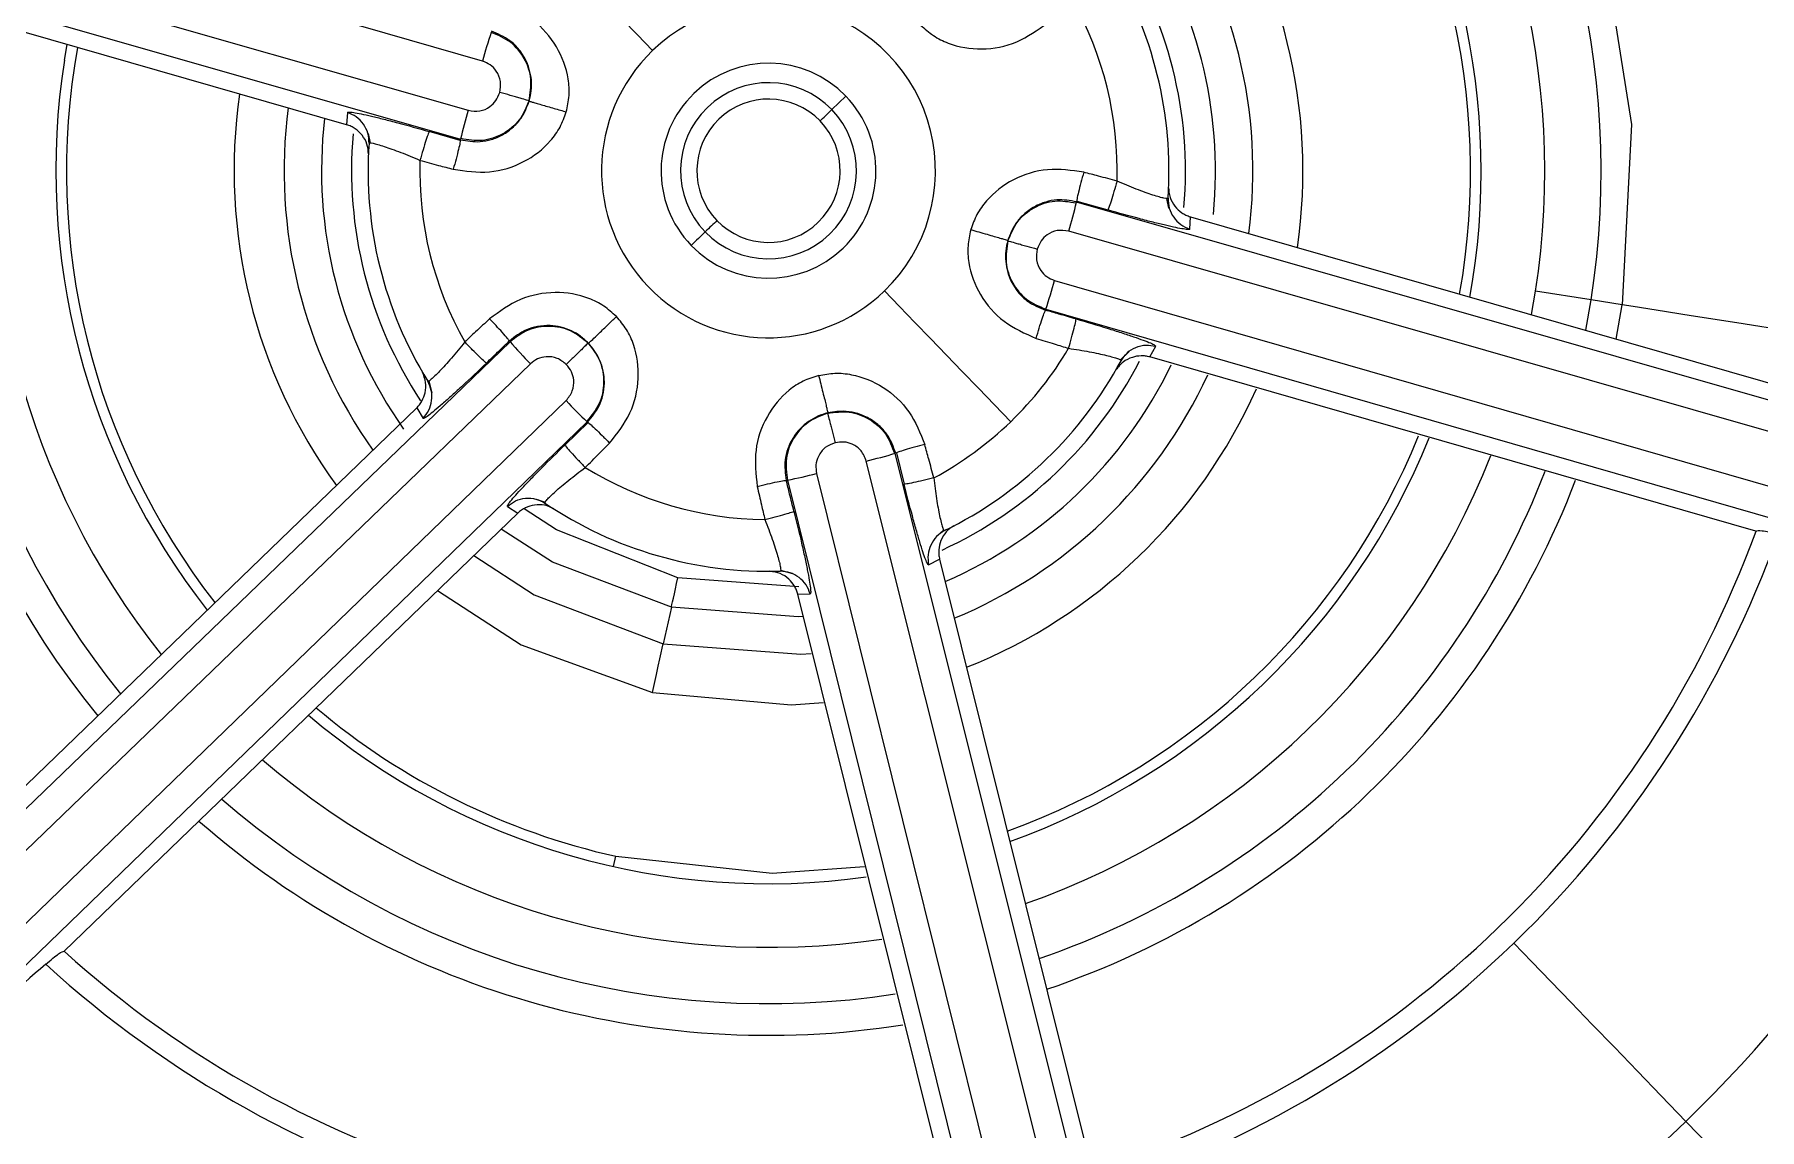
# Model space of a CAD drawing. Extents: x 832 to 912, y 781 to 934.
# Drawn here: x 863.292 to 863.971, y 855.747 to 856.178 of the extents above; entities that cross this region are included whole.
import ezdxf

# ---------------------------------------------------------------- set-up
doc = ezdxf.new("R2010")
doc.units = 0
doc.header["$MEASUREMENT"] = 0
doc.layers.add('1', color=4, linetype='Continuous')

# ---------------------------------------------------------------- blocks, each defined once
blk = doc.blocks.new('2026 SOVEREIGN HL')
at = {"layer": '1', "color": 3, "linetype": 'Continuous', "lineweight": 25}
for p, q in [((31.73921, 59.07233), (31.32602, 59.1913)), ((31.32025, 59.17119), (31.73366, 59.05298)), ((31.3172, 59.1598), (31.73061, 59.04158)), ((31.68581, 59.04731), (31.44749, 59.1157)), ((31.57484, 59.0727), (31.57587, 59.07886)), ((31.87662, 59.05326), (31.88212, 59.05857)), ((31.68609, 59.05217), (31.68581, 59.04731)), ((31.69423, 59.0439), (31.69506, 59.04009)), ((31.73048, 59.04115), (31.7183, 59.04464)), ((31.73048, 59.04115), (31.73061, 59.04158)), ((31.97296, 59.0173), (31.97284, 59.01687)), ((32.38624, 58.89865), (31.97284, 59.01687)), ((31.97296, 59.0173), (31.98514, 59.01381)), ((32.00921, 59.01454), (32.00838, 59.01836)), ((32.01736, 59.00628), (32.01763, 59.01114)), ((32.01763, 59.01114), (32.25595, 58.94275)), ((32.38319, 58.88726), (31.96978, 59.00547)), ((31.96423, 58.98612), (32.37742, 58.86715)), ((32.12757, 58.97959), (32.1286, 58.98574)), ((32.15174, 58.97265), (32.15333, 58.98186)), ((32.17522, 58.97842), (32.15333, 58.98186)), ((31.96078, 58.97484), (31.96065, 58.9744)), ((31.96078, 58.97484), (32.37397, 58.85587)), ((32.17313, 58.96652), (32.17522, 58.97842)), ((32.1875, 58.9765), (32.17522, 58.97842)), ((32.18512, 58.96308), (32.1875, 58.9765)), ((31.75009, 58.96197), (31.44047, 58.66362)), ((31.75009, 58.96197), (31.74978, 58.9623)), ((32.00165, 58.95602), (32.004, 58.96025)), ((31.75814, 58.95334), (31.44851, 58.655)), ((31.99002, 58.9548), (31.9935, 58.95823)), ((32.24006, 58.88755), (32.00165, 58.95602)), ((31.71812, 58.94666), (31.71935, 58.94194)), ((31.46304, 58.63994), (31.77212, 58.93886)), ((31.53486, 58.76375), (31.71336, 58.93598)), ((31.71336, 58.93598), (31.71585, 58.93184)), ((31.47138, 58.6316), (31.78046, 58.93051)), ((31.78078, 58.93019), (31.77166, 58.92138)), ((31.78078, 58.93019), (31.78046, 58.93051)), ((31.90202, 58.91827), (31.90158, 58.91816)), ((32.0059, 58.50103), (31.90158, 58.91816)), ((31.90202, 58.91827), (31.90508, 58.90597)), ((31.99451, 58.49798), (31.89018, 58.91511)), ((31.85915, 58.90759), (31.85871, 58.90748)), ((31.85915, 58.90759), (31.96271, 58.49027)), ((31.87064, 58.91024), (31.97421, 58.49292)), ((31.75929, 58.90039), (31.76397, 58.89897)), ((31.7531, 58.89459), (31.57472, 58.72239)), ((31.74903, 58.89725), (31.7531, 58.89459)), ((31.91775, 58.8855), (31.92064, 58.88812)), ((31.92146, 58.88804), (31.92093, 58.88777)), ((31.85642, 58.87224), (31.86113, 58.87094)), ((31.91467, 58.87431), (31.91901, 58.8765)), ((31.91901, 58.8765), (31.97895, 58.63592)), ((31.86363, 58.86567), (31.81608, 58.86916)), ((31.81351, 58.85765), (31.81031, 58.84326)), ((31.86329, 58.86278), (31.86812, 58.86286)), ((31.92319, 58.62208), (31.86329, 58.86278)), ((31.7908, 58.75565), (31.79171, 58.75973))]:
    blk.add_line(p, q, dxfattribs=at)
at = {"layer": '1', "color": 3, "linetype": 'Continuous', "lineweight": 25, "flags": 128}
for points in [[(32.11561, 59.24345), (32.11559, 59.24347), (32.15436, 59.18393), (32.17992, 59.11763), (32.19113, 59.04746), (32.1875, 58.9765)], [(31.75648, 59.12789), (31.76283, 59.1213), (31.76918, 59.11473), (31.77551, 59.10818), (31.78179, 59.10167), (31.78801, 59.09523), (31.79415, 59.08887), (31.80019, 59.0826), (31.80612, 59.07646)], [(31.87199, 59.04879), (31.87249, 59.04928), (31.87302, 59.04979), (31.87357, 59.05032), (31.87415, 59.05087), (31.87474, 59.05145), (31.87535, 59.05204), (31.87598, 59.05264), (31.87662, 59.05326)], [(31.83145, 59.00966), (31.83095, 59.00917), (31.83042, 59.00866), (31.82987, 59.00813), (31.8293, 59.00758), (31.8287, 59.007), (31.82809, 59.00641), (31.82746, 59.00581), (31.82682, 59.00519)], [(31.82682, 59.00519), (31.82616, 59.00455), (31.82549, 59.00391), (31.82481, 59.00325), (31.82413, 59.00259), (31.82343, 59.00191), (31.82273, 59.00124), (31.82203, 59.00056), (31.82132, 58.99988)], [(31.94696, 58.93056), (31.94061, 58.93715), (31.93426, 58.94372), (31.92794, 58.95027), (31.92166, 58.95678), (31.91544, 58.96322), (31.9093, 58.96958), (31.90325, 58.97584), (31.89732, 58.98199)], [(32.26009, 58.9651), (32.25395, 58.96606), (32.23253, 58.96942), (32.21462, 58.97224), (32.20085, 58.9744), (32.1917, 58.97584), (32.1875, 58.9765)], [(31.81608, 58.86916), (31.76836, 58.88801), (31.75564, 58.89634)], [(31.81351, 58.85765), (31.76672, 58.87536), (31.74662, 58.88833)], [(31.73589, 58.87797), (31.7596, 58.86246), (31.81031, 58.84326)], [(31.7216, 58.86418), (31.7545, 58.84289), (31.80604, 58.82408)], [(31.81351, 58.85765), (31.81359, 58.85797), (31.81375, 58.85869), (31.81399, 58.85979), (31.81431, 58.86122), (31.81469, 58.86294), (31.81513, 58.86489), (31.81559, 58.86699), (31.81608, 58.86916)], [(31.86521, 58.85396), (31.8634, 58.85383), (31.81351, 58.85765)], [(31.80604, 58.82408), (31.80685, 58.8277), (31.80762, 58.8312), (31.80835, 58.83444), (31.80898, 58.8373), (31.80952, 58.83969), (31.80992, 58.84153), (31.81019, 58.84273), (31.81031, 58.84326)], [(31.81031, 58.84326), (31.86438, 58.83913), (31.86847, 58.83945)], [(31.80604, 58.82408), (31.86069, 58.81924), (31.87329, 58.82016)], [(31.79171, 58.75973), (31.85318, 58.75314), (31.88947, 58.75572)], [(32.14482, 58.7256), (32.15189, 58.71828), (32.15939, 58.7105), (32.16733, 58.70228), (32.17566, 58.69365), (32.18437, 58.68463), (32.19342, 58.67525), (32.2028, 58.66553), (32.21248, 58.65551)], [(32.21248, 58.65551), (32.22241, 58.64522), (32.23258, 58.63469), (32.24296, 58.62394), (32.2535, 58.61301), (32.26419, 58.60194), (32.27498, 58.59076), (32.28586, 58.5795), (32.29677, 58.5682)]]:
    blk.add_lwpolyline(points, dxfattribs=at)
at = {"layer": '1', "color": 3, "linetype": 'Continuous', "lineweight": 25}
for centre, radius, start, end in [((31.85172, 59.02922), 0.99998, 313.98947, 133.98947), ((31.85172, 59.02922), 0.98947, 317.52223, 137.52223), ((31.85172, 59.02922), 0.97195, 317.52223, 137.52223), ((31.85172, 59.02922), 0.90391, 317.8659, 137.52223), ((31.85172, 59.02922), 0.85234, 317.86589, 137.52223), ((31.85172, 59.02922), 0.84763, 313.98947, 133.63467), ((31.85172, 59.02922), 0.83242, 313.98947, 133.63466), ((31.85172, 59.02922), 0.99998, 133.98947, 313.98947), ((31.85172, 59.02922), 0.98947, 137.52223, 317.52223), ((31.85172, 59.02922), 0.97195, 137.52223, 317.52223), ((31.85172, 59.02922), 0.84763, 133.98947, 313.63467), ((31.85172, 59.02922), 0.90391, 137.8659, 317.52223), ((31.85172, 59.02922), 0.83242, 133.98947, 313.63466), ((31.85172, 59.02922), 0.85234, 137.86589, 317.52223), ((31.85172, 59.02922), 0.42202, 347.66373, 40.22426), ((31.85172, 59.02922), 0.41338, 347.93058, 39.95993), ((31.85172, 59.02922), 0.32746, 351.07548, 38.88313), ((31.85172, 59.02922), 0.30531, 351.07548, 38.51278), ((31.85172, 59.02922), 0.27609, 349.8882, 37.9505), ((31.85172, 59.02922), 0.28028, 351.07548, 38.02396), ((31.85172, 59.02922), 0.21017, 351.74835, 36.05016), ((31.85172, 59.02922), 0.19051, 352.55465, 35.22893), ((31.85172, 59.02922), 0.17578, 354.38982, 34.45505), ((31.85172, 59.02922), 0.16398, 354.93368, 33.46365), ((31.85172, 59.02922), 0.15748, 356.06912, 31.67818), ((31.85172, 59.02922), 0.06566, 313.98947, 133.98999), ((31.85172, 59.02922), 0.13713, 358.29182, 29.3985), ((31.85172, 59.02922), 0.33989, 171.07548, 219.09509), ((31.92252, 59.02241), 0.18998, 161.20889, 164.76707), ((31.85172, 59.02922), 0.32746, 171.07548, 218.90792), ((31.85172, 59.02922), 0.30531, 171.07548, 218.53646), ((31.85172, 59.02922), 0.27609, 169.8882, 217.9505), ((31.85172, 59.02922), 0.06566, 133.98999, 313.98947), ((31.85172, 59.02922), 0.28028, 171.07548, 218.04619), ((31.85172, 59.02922), 0.04225, 43.98947, 223.98947), ((31.85172, 59.02922), 0.03461, 43.98947, 223.98947), ((31.85172, 59.02922), 0.21017, 171.74835, 216.05016), ((31.85172, 59.02922), 0.19051, 172.55465, 215.22893), ((31.85172, 59.02922), 0.04225, 223.98947, 43.98947), ((31.85172, 59.02922), 0.02817, 43.98947, 223.98947), ((31.85172, 59.02922), 0.17578, 173.27876, 215.28639), ((31.916, 58.99798), 0.19045, 163.21456, 166.76402), ((31.85172, 59.02922), 0.03461, 223.98947, 43.98947), ((31.85172, 59.02922), 0.02817, 223.98947, 43.98947), ((31.85172, 59.02922), 0.16398, 174.93368, 213.46365), ((31.85172, 59.02922), 0.15748, 176.06912, 211.67818), ((31.85172, 59.02922), 0.13713, 178.29182, 209.3985), ((31.78762, 59.06042), 0.19026, 343.21561, 346.76848), ((31.7812, 59.03595), 0.18969, 341.20618, 344.76979), ((31.89407, 59.08811), 0.19141, 221.221, 224.75276), ((31.85172, 59.02922), 0.13713, 313.98896, 329.39916), ((31.85172, 59.02922), 0.16398, 294.59586, 332.84499), ((31.85172, 59.02922), 0.17578, 293.27876, 334.29197), ((31.85172, 59.02922), 0.15748, 313.98947, 331.67835), ((31.85172, 59.02922), 0.19051, 292.55465, 335.09405), ((31.91142, 59.06975), 0.19115, 223.21961, 226.75622), ((31.85172, 59.02922), 0.21017, 291.74835, 335.91918), ((31.85172, 59.02922), 0.13713, 298.29069, 313.98896), ((31.85172, 59.02922), 0.27609, 289.8882, 337.82852), ((31.84651, 59.10104), 0.19099, 283.21755, 286.75688), ((31.85172, 59.02922), 0.28028, 289.79982, 337.9967), ((31.85172, 59.02922), 0.13713, 238.29098, 269.39827), ((31.85172, 59.02922), 0.15748, 296.07106, 313.98947), ((31.85172, 59.02922), 0.30531, 289.32203, 338.48499), ((31.82229, 59.09368), 0.18971, 281.20273, 284.766), ((31.85172, 59.02922), 0.32746, 288.96027, 338.85494), ((31.85172, 59.02922), 0.33989, 288.77807, 339.04136), ((31.85172, 59.02922), 0.15748, 236.06912, 271.67835), ((31.85172, 59.02922), 0.41338, 287.93058, 339.95993), ((31.85172, 59.02922), 0.42202, 313.98947, 340.22426), ((31.85172, 59.02922), 0.51943, 313.98947, 341.38285), ((31.85172, 59.02922), 0.65726, 289.48764, 342.50153), ((31.85172, 59.02922), 0.27609, 229.8882, 257.44608), ((31.85172, 59.02922), 0.28028, 229.79982, 277.88962), ((31.85172, 59.02922), 0.30531, 229.32203, 278.38531), ((31.85172, 59.02922), 0.32746, 228.96027, 278.76088), ((31.85172, 59.02922), 0.65726, 202.8056, 247.79333), ((31.85172, 59.02922), 0.33989, 228.77807, 278.95013), ((31.85172, 59.02922), 0.41338, 227.92645, 279.95307), ((31.85172, 59.02922), 0.42202, 287.66372, 313.98947), ((31.85172, 59.02922), 0.42202, 227.66373, 280.22421), ((31.85172, 59.02922), 0.51943, 286.52215, 313.98947)]:
    blk.add_arc(centre, radius, start, end, dxfattribs=at)
for points, knots in [([(30.22691, 59.0284), (30.22735, 59.05736), (30.22813, 59.10867), (30.23329, 59.17553), (30.23895, 59.22713), (30.24626, 59.27999), (30.25679, 59.34053), (30.2721, 59.41024), (30.29297, 59.48852), (30.32376, 59.5836), (30.36648, 59.68958), (30.41902, 59.79619), (30.46232, 59.8704), (30.4934, 59.91862), (30.50941, 59.94249), (30.52555, 59.96565), (30.55083, 60.00059), (30.57608, 60.03329), (30.61353, 60.07893), (30.65869, 60.13059), (30.72153, 60.1948), (30.78552, 60.25305), (30.8438, 60.3009), (30.90183, 60.34467), (30.95273, 60.3795), (31.00401, 60.41194), (31.0558, 60.44245), (31.11324, 60.47298), (31.1679, 60.49927), (31.21161, 60.51854), (31.26233, 60.53925), (31.31959, 60.56045), (31.39642, 60.58495), (31.47347, 60.60517), (31.54945, 60.62097), (31.62133, 60.63281), (31.69295, 60.64128), (31.78306, 60.64771), (31.89129, 60.64918), (32.01532, 60.64096), (32.13455, 60.62351), (32.24904, 60.59863), (32.35996, 60.5658), (32.46944, 60.5251), (32.53701, 60.49303), (32.57079, 60.477)], [0, 0, 0, 0, 0.026373, 0.046717, 0.06103, 0.073645, 0.095304, 0.116961, 0.138617, 0.169057, 0.207913, 0.242555, 0.277198, 0.28608, 0.294803, 0.303369, 0.311776, 0.334076, 0.34097, 0.365538, 0.396533, 0.42273, 0.44429, 0.465182, 0.488901, 0.500432, 0.520436, 0.543623, 0.559641, 0.575658, 0.587113, 0.609528, 0.631234, 0.660523, 0.682027, 0.701883, 0.726842, 0.747667, 0.784121, 0.825321, 0.860712, 0.89376, 0.931925, 0.965961, 1, 1, 1, 1]), ([(32.52031, 60.37603), (32.46212, 60.40245), (32.34574, 60.4553), (32.16023, 60.50567), (31.97052, 60.53405), (31.77855, 60.53768), (31.58778, 60.5166), (31.40118, 60.47165), (31.22166, 60.40371), (31.05215, 60.31358), (30.89573, 60.20229), (30.75462, 60.07217), (30.63094, 59.92539), (30.5269, 59.76411), (30.44446, 59.59072), (30.38498, 59.40836), (30.347, 59.21994), (30.34219, 59.09224), (30.33979, 59.0284)], [0, 0, 0, 0, 0.062508, 0.125015, 0.187516, 0.250011, 0.312503, 0.375006, 0.437509, 0.500012, 0.562518, 0.625022, 0.687521, 0.750012, 0.812503, 0.875005, 0.937507, 1, 1, 1, 1]), ([(32.31044, 58.55403), (32.33983, 58.58582), (32.39862, 58.64941), (32.46106, 58.76427), (32.50135, 58.888), (32.51634, 59.01752), (32.50587, 59.14738), (32.47025, 59.27274), (32.41085, 59.38873), (32.32998, 59.4909), (32.23072, 59.57533), (32.1169, 59.63878), (31.99288, 59.6788), (31.86346, 59.69384), (31.7335, 59.68343), (31.60842, 59.64753), (31.49143, 59.58918), (31.42581, 59.53267), (31.393, 59.50442)], [0, 0, 0, 0, 0.0625, 0.125, 0.1875, 0.25, 0.3125, 0.375, 0.4375, 0.5, 0.5625, 0.625, 0.6875, 0.75, 0.8125, 0.875, 0.9375, 1, 1, 1, 1]), ([(31.393, 59.50442), (31.36361, 59.47263), (31.30482, 59.40904), (31.24238, 59.29418), (31.20209, 59.17044), (31.1871, 59.04093), (31.19757, 58.91106), (31.2332, 58.78571), (31.29259, 58.66972), (31.37347, 58.56755), (31.47272, 58.48312), (31.58655, 58.41967), (31.71056, 58.37965), (31.83998, 58.36461), (31.96994, 58.37502), (32.09502, 58.41092), (32.21202, 58.46927), (32.27763, 58.52578), (32.31044, 58.55403)], [0, 0, 0, 0, 0.0625, 0.125, 0.1875, 0.25, 0.3125, 0.375, 0.4375, 0.5, 0.5625, 0.625, 0.6875, 0.75, 0.8125, 0.875, 0.9375, 1, 1, 1, 1]), ([(31.77218, 59.05238), (31.77264, 59.0545), (31.77357, 59.05878), (31.77297, 59.0677), (31.76895, 59.07844), (31.75962, 59.0893), (31.75087, 59.09317), (31.74647, 59.09511)], [0, 0, 0, 0, 0.117491, 0.236936, 0.483903, 0.740788, 1, 1, 1, 1]), ([(31.75754, 59.05675), (31.75801, 59.05958), (31.75895, 59.06522), (31.75611, 59.07351), (31.7506, 59.08031), (31.74531, 59.08251), (31.74267, 59.08361)], [0, 0, 0, 0, 0.249966, 0.499951, 0.749954, 1, 1, 1, 1]), ([(31.75764, 59.05663), (31.75795, 59.05798), (31.75859, 59.06071), (31.75857, 59.06646), (31.7569, 59.07225), (31.75348, 59.07727), (31.74926, 59.08139), (31.7453, 59.08302), (31.74279, 59.08404)], [0, 0, 0, 0, 0.117708, 0.238066, 0.492517, 0.637505, 0.770287, 1, 1, 1, 1]), ([(31.91155, 59.08652), (31.91316, 59.08506), (31.9164, 59.08212), (31.92442, 59.07819), (31.93574, 59.0763), (31.9498, 59.07894), (31.95753, 59.08459), (31.96141, 59.08743)], [0, 0, 0, 0, 0.117477, 0.236913, 0.483886, 0.740783, 1, 1, 1, 1]), ([(31.746, 59.06001), (31.74622, 59.06145), (31.74668, 59.06437), (31.74502, 59.06827), (31.7424, 59.07106), (31.74027, 59.07191), (31.73921, 59.07233)], [0, 0, 0, 0, 0.2774698, 0.5613509, 0.7831517, 1, 1, 1, 1]), ([(31.73056, 59.04143), (31.73316, 59.04098), (31.73726, 59.04026), (31.74288, 59.04141), (31.74738, 59.04329), (31.75139, 59.04624), (31.75526, 59.05058), (31.75674, 59.05436), (31.75764, 59.05663)], [0, 0, 0, 0, 0.224685, 0.354429, 0.495641, 0.654618, 0.791452, 1, 1, 1, 1]), ([(31.75754, 59.05675), (31.75644, 59.05411), (31.75425, 59.04882), (31.74744, 59.04331), (31.73916, 59.04046), (31.73351, 59.0414), (31.73069, 59.04187)], [0, 0, 0, 0, 0.2499526, 0.4999238, 0.7499577, 1, 1, 1, 1]), ([(31.73366, 59.05298), (31.73518, 59.05275), (31.73815, 59.05232), (31.74202, 59.05406), (31.74474, 59.05673), (31.74557, 59.05889), (31.746, 59.06001)], [0, 0, 0, 0, 0.287956, 0.56223, 0.773748, 1, 1, 1, 1]), ([(31.75754, 59.05675), (31.75732, 59.05682), (31.75686, 59.05695), (31.75463, 59.05759), (31.75224, 59.05827), (31.7496, 59.05902), (31.74742, 59.05962), (31.746, 59.06001)], [0, 0, 0, 0, 0.237082, 0.494919, 0.626743, 0.756534, 1, 1, 1, 1]), ([(31.75764, 59.05663), (31.75771, 59.0566), (31.75787, 59.05653), (31.75876, 59.05625), (31.76024, 59.05581), (31.76231, 59.05521), (31.76477, 59.05451), (31.76733, 59.05377), (31.76985, 59.05304), (31.77143, 59.0526), (31.77218, 59.05238)], [0, 0, 0, 0, 0.107248, 0.227624, 0.359991, 0.501609, 0.634765, 0.764136, 0.886629, 1, 1, 1, 1]), ([(31.69438, 59.0359), (31.6943, 59.03717), (31.69415, 59.03963), (31.6922, 59.04306), (31.68983, 59.0454), (31.6876, 59.0467), (31.68641, 59.04711), (31.68581, 59.04731)], [0, 0, 0, 0, 0.2884, 0.562023, 0.78979, 0.894926, 1, 1, 1, 1]), ([(31.68609, 59.05217), (31.68622, 59.05224), (31.68648, 59.0524), (31.68842, 59.05217), (31.69139, 59.05162), (31.69545, 59.05072), (31.70033, 59.04953), (31.70781, 59.0476), (31.71409, 59.04583), (31.7183, 59.04464)], [0, 0, 0, 0, 0.124912, 0.247141, 0.371068, 0.495341, 0.619827, 0.745235, 1, 1, 1, 1]), ([(31.69462, 59.04002), (31.69455, 59.04135), (31.69441, 59.04402), (31.69253, 59.04762), (31.68978, 59.05061), (31.68731, 59.05165), (31.68609, 59.05217)], [0, 0, 0, 0, 0.249237, 0.500021, 0.750771, 1, 1, 1, 1]), ([(31.72774, 59.02981), (31.73251, 59.02911), (31.74199, 59.02774), (31.75566, 59.03202), (31.76475, 59.039), (31.76998, 59.04624), (31.77145, 59.05035), (31.77218, 59.05238)], [0, 0, 0, 0, 0.259999, 0.516598, 0.763685, 0.883077, 1, 1, 1, 1]), ([(31.69462, 59.04002), (31.6947, 59.0401), (31.69486, 59.04025), (31.69609, 59.04006), (31.69798, 59.03958), (31.70052, 59.0388), (31.70358, 59.03775), (31.70824, 59.03604), (31.71208, 59.03441), (31.71465, 59.03331)], [0, 0, 0, 0, 0.123021, 0.245725, 0.368579, 0.49219, 0.616954, 0.743236, 1, 1, 1, 1]), ([(31.7183, 59.04464), (31.71819, 59.04443), (31.71796, 59.044), (31.71707, 59.04134), (31.7159, 59.03759), (31.71506, 59.0347), (31.71465, 59.03331)], [0, 0, 0, 0, 0.240706, 0.499996, 0.759338, 1, 1, 1, 1]), ([(31.73048, 59.04115), (31.73048, 59.04091), (31.73047, 59.04043), (31.72987, 59.03776), (31.72892, 59.03404), (31.72813, 59.03118), (31.72774, 59.02981)], [0, 0, 0, 0, 0.240906, 0.499976, 0.759047, 1, 1, 1, 1]), ([(31.71465, 59.03331), (31.7171, 59.03265), (31.72146, 59.03147), (31.72582, 59.03032), (31.72774, 59.02981)], [0, 0, 0, 0, 0.560117, 1, 1, 1, 1]), ([(31.91822, 57.15002), (31.90222, 57.14957), (31.85977, 57.1484), (31.78036, 57.14943), (31.66974, 57.15621), (31.54902, 57.17192), (31.43319, 57.19506), (31.33626, 57.22022), (31.25198, 57.2467), (31.16704, 57.27756), (31.08062, 57.31383), (30.99218, 57.35679), (30.913, 57.40031), (30.80826, 57.46436), (30.68363, 57.55392), (30.55182, 57.67038), (30.44104, 57.78718), (30.34693, 57.90377), (30.26252, 58.02724), (30.18738, 58.15817), (30.1241, 58.29244), (30.07104, 58.43263), (30.03045, 58.57161), (30.00096, 58.71363), (29.98033, 58.86463), (29.97749, 58.97024), (29.97592, 59.02864)], [0, 0, 0, 0, 0.015924, 0.042254, 0.078991, 0.126142, 0.163249, 0.19645, 0.225741, 0.251113, 0.286345, 0.318943, 0.348901, 0.376213, 0.441075, 0.501292, 0.550956, 0.601074, 0.650205, 0.699612, 0.751113, 0.797707, 0.848615, 0.894973, 0.941925, 1, 1, 1, 1]), ([(31.91821, 57.25835), (31.85778, 57.25828), (31.73831, 57.25812), (31.56099, 57.28073), (31.38815, 57.31945), (31.22014, 57.37569), (31.05859, 57.44846), (30.90509, 57.53717), (30.76117, 57.64085), (30.63709, 57.75062), (30.5315, 57.8624), (30.4425, 57.973), (30.36685, 58.08432), (30.29586, 58.20697), (30.23894, 58.32663), (30.19348, 58.44515), (30.16238, 58.54386), (30.13974, 58.63256), (30.12115, 58.72328), (30.10614, 58.82323), (30.09667, 58.92848), (30.09557, 58.99849), (30.09509, 59.02903)], [0, 0, 0, 0, 0.06392, 0.126388, 0.188791, 0.251211, 0.313641, 0.376096, 0.438603, 0.501151, 0.551203, 0.601257, 0.651292, 0.693547, 0.751208, 0.791363, 0.827863, 0.860719, 0.88824, 0.925879, 0.967671, 1, 1, 1, 1]), ([(33.46607, 59.0284), (33.46596, 59.01428), (33.46559, 58.96943), (33.46054, 58.88083), (33.44735, 58.77459), (33.4267, 58.66988), (33.40357, 58.58028), (33.37596, 58.49348), (33.34495, 58.41207), (33.31345, 58.34097), (33.28432, 58.2822), (33.25147, 58.22163), (33.20523, 58.14484), (33.14133, 58.05297), (33.06898, 57.96416), (33.00245, 57.89299), (32.94962, 57.84209), (32.89885, 57.79674), (32.83749, 57.74634), (32.76251, 57.69167), (32.68593, 57.64265), (32.6208, 57.60552), (32.55641, 57.57224), (32.47382, 57.53401), (32.37383, 57.49554), (32.26774, 57.46347), (32.18388, 57.44372), (32.11378, 57.43066), (32.05282, 57.4216), (31.98752, 57.4145), (31.91792, 57.40987), (31.83839, 57.4081), (31.73869, 57.41111), (31.6331, 57.42171), (31.52823, 57.43957), (31.43246, 57.46167), (31.33084, 57.49187), (31.24432, 57.52415), (31.17624, 57.55372), (31.12941, 57.57594), (31.08617, 57.59812), (31.04641, 57.62001), (31.01003, 57.64133), (30.97695, 57.66187), (30.92252, 57.69743), (30.8552, 57.74622), (30.78356, 57.8057), (30.73897, 57.84657), (30.71402, 57.87072), (30.69088, 57.89364), (30.65396, 57.93193), (30.59806, 57.9953), (30.53725, 58.07316), (30.48188, 58.15447), (30.43411, 58.23414), (30.39054, 58.31672), (30.34012, 58.42833), (30.29315, 58.561), (30.25522, 58.71554), (30.23148, 58.86927), (30.22843, 58.97535), (30.22691, 59.0284)], [0, 0, 0, 0, 0.008328, 0.026447, 0.0523, 0.07139, 0.089355, 0.106845, 0.125078, 0.140705, 0.152683, 0.163752, 0.181334, 0.205522, 0.229682, 0.248823, 0.262942, 0.272929, 0.288963, 0.309751, 0.327615, 0.342555, 0.353948, 0.370354, 0.396205, 0.417052, 0.43567, 0.446983, 0.459094, 0.472005, 0.485713, 0.500217, 0.518904, 0.544502, 0.562723, 0.58161, 0.602435, 0.625198, 0.636017, 0.646204, 0.655757, 0.664677, 0.672965, 0.68062, 0.687642, 0.711305, 0.729599, 0.742522, 0.74697, 0.750075, 0.761729, 0.778331, 0.799882, 0.819949, 0.836304, 0.854646, 0.874975, 0.90849, 0.937466, 0.968727, 1, 1, 1, 1]), ([(33.35319, 59.0284), (33.35179, 58.97904), (33.349, 58.88035), (33.32741, 58.7406), (33.29264, 58.59672), (33.24813, 58.47049), (33.19658, 58.35765), (33.14966, 58.27084), (33.10112, 58.19309), (33.04348, 58.11166), (32.98108, 58.03518), (32.89879, 57.94783), (32.80356, 57.86159), (32.6895, 57.77708), (32.56299, 57.70015), (32.44626, 57.64434), (32.339, 57.60384), (32.25692, 57.57822), (32.18127, 57.55907), (32.10357, 57.54336), (32.01769, 57.53058), (31.92909, 57.52315), (31.84078, 57.52099), (31.74657, 57.52386), (31.64834, 57.53372), (31.55218, 57.55012), (31.4643, 57.57024), (31.36968, 57.59801), (31.27139, 57.63445), (31.176, 57.67783), (31.08925, 57.72462), (31.00055, 57.78015), (30.91602, 57.84192), (30.84089, 57.90568), (30.78702, 57.95697), (30.74671, 57.9986), (30.71362, 58.03508), (30.68172, 58.07261), (30.65106, 58.11116), (30.62166, 58.15069), (30.59444, 58.18987), (30.5658, 58.23405), (30.54049, 58.27646), (30.51673, 58.31962), (30.49646, 58.359), (30.47533, 58.40341), (30.44965, 58.46252), (30.42251, 58.53419), (30.39685, 58.61593), (30.37762, 58.69143), (30.36175, 58.76928), (30.34892, 58.8552), (30.34104, 58.94432), (30.34016, 59.00359), (30.33979, 59.0284)], [0, 0, 0, 0, 0.0312802, 0.0625433, 0.0894255, 0.125048, 0.1471876, 0.1680257, 0.1875627, 0.2052605, 0.2312474, 0.250061, 0.2813062, 0.3125563, 0.3399124, 0.3750713, 0.3943964, 0.4125589, 0.4295592, 0.4438438, 0.4628004, 0.4845735, 0.5001664, 0.5187822, 0.5442967, 0.5626772, 0.5805975, 0.6014227, 0.6251518, 0.6469931, 0.6678064, 0.687592, 0.7132952, 0.7341057, 0.7500237, 0.7604297, 0.7708363, 0.7812433, 0.7916512, 0.8020598, 0.8124694, 0.8218901, 0.835441, 0.8437659, 0.8531238, 0.8635147, 0.8749388, 0.8939759, 0.9120707, 0.9292239, 0.943343, 0.9624262, 0.9842771, 1, 1, 1, 1]), ([(31.9757, 59.02864), (31.97093, 59.02933), (31.96145, 59.03071), (31.94778, 59.02643), (31.93869, 59.01944), (31.93346, 59.01221), (31.93199, 59.0081), (31.93126, 59.00607)], [0, 0, 0, 0, 0.260011, 0.516603, 0.763696, 0.883077, 1, 1, 1, 1]), ([(31.9757, 59.02864), (31.97531, 59.02727), (31.97452, 59.02441), (31.97357, 59.02069), (31.97297, 59.01802), (31.97296, 59.01753), (31.97296, 59.0173)], [0, 0, 0, 0, 0.240908, 0.499981, 0.759102, 1, 1, 1, 1]), ([(31.98879, 59.02514), (31.98635, 59.0258), (31.98199, 59.02698), (31.97762, 59.02813), (31.9757, 59.02864)], [0, 0, 0, 0, 0.560139, 1, 1, 1, 1]), ([(31.98879, 59.02514), (31.98839, 59.02375), (31.98754, 59.02086), (31.98637, 59.01711), (31.98548, 59.01445), (31.98525, 59.01402), (31.98514, 59.01381)], [0, 0, 0, 0, 0.240654, 0.499987, 0.759305, 1, 1, 1, 1]), ([(32.00883, 59.01843), (32.00874, 59.01835), (32.00858, 59.0182), (32.00735, 59.01839), (32.00546, 59.01887), (32.00293, 59.01965), (31.99986, 59.0207), (31.9952, 59.02241), (31.99136, 59.02404), (31.98879, 59.02514)], [0, 0, 0, 0, 0.123023, 0.245721, 0.368583, 0.492193, 0.616956, 0.743237, 1, 1, 1, 1]), ([(32.00906, 59.02255), (32.00914, 59.02128), (32.0093, 59.01882), (32.01124, 59.01538), (32.01362, 59.01305), (32.01584, 59.01175), (32.01703, 59.01134), (32.01763, 59.01114)], [0, 0, 0, 0, 0.288403, 0.562017, 0.789809, 0.894978, 1, 1, 1, 1]), ([(31.97288, 59.01702), (31.97028, 59.01747), (31.96618, 59.01819), (31.96057, 59.01704), (31.95606, 59.01516), (31.95206, 59.01221), (31.94818, 59.00787), (31.9467, 59.00409), (31.94581, 59.00181)], [0, 0, 0, 0, 0.224701, 0.3544464, 0.495648, 0.6546329, 0.7914796, 1, 1, 1, 1]), ([(31.9459, 59.0017), (31.947, 59.00434), (31.94919, 59.00963), (31.956, 59.01514), (31.96428, 59.01799), (31.96993, 59.01705), (31.97275, 59.01658)], [0, 0, 0, 0, 0.249986, 0.499951, 0.749963, 1, 1, 1, 1]), ([(32.01736, 59.00628), (32.01722, 59.0062), (32.01696, 59.00605), (32.01503, 59.00628), (32.01205, 59.00683), (32.008, 59.00773), (32.00311, 59.00892), (31.99563, 59.01085), (31.98935, 59.01262), (31.98514, 59.01381)], [0, 0, 0, 0, 0.124914, 0.247148, 0.371073, 0.49534, 0.619832, 0.74525, 1, 1, 1, 1]), ([(32.00883, 59.01843), (32.00889, 59.0171), (32.00903, 59.01443), (32.01092, 59.01083), (32.01366, 59.00784), (32.01613, 59.0068), (32.01736, 59.00628)], [0, 0, 0, 0, 0.249221, 0.499992, 0.750784, 1, 1, 1, 1]), ([(31.93126, 59.00607), (31.9308, 59.00395), (31.92987, 58.99967), (31.93047, 58.99075), (31.93449, 58.98), (31.94382, 58.96914), (31.95258, 58.96528), (31.95697, 58.96333)], [0, 0, 0, 0, 0.117487, 0.236929, 0.483888, 0.740783, 1, 1, 1, 1]), ([(31.93126, 59.00607), (31.93231, 59.00577), (31.93444, 59.00516), (31.93767, 59.00424), (31.94052, 59.00342), (31.94275, 59.00277), (31.94427, 59.00232), (31.94543, 59.00197), (31.94567, 59.00187), (31.94581, 59.00181)], [0, 0, 0, 0, 0.156939, 0.315945, 0.46918, 0.609998, 0.734235, 0.840336, 1, 1, 1, 1]), ([(31.94581, 59.00181), (31.94549, 59.00047), (31.94485, 58.99774), (31.94488, 58.99199), (31.94654, 58.9862), (31.94996, 58.98118), (31.95418, 58.97705), (31.95814, 58.97543), (31.96065, 58.9744)], [0, 0, 0, 0, 0.1177372, 0.2380615, 0.4925074, 0.6374942, 0.7702875, 1, 1, 1, 1]), ([(31.9459, 59.0017), (31.94543, 58.99887), (31.94449, 58.99322), (31.94733, 58.98494), (31.95284, 58.97814), (31.95813, 58.97594), (31.96078, 58.97484)], [0, 0, 0, 0, 0.249938, 0.49993, 0.749979, 1, 1, 1, 1]), ([(31.9459, 59.0017), (31.94612, 59.00163), (31.94658, 59.0015), (31.94881, 59.00085), (31.9512, 59.00018), (31.95384, 58.99943), (31.95602, 58.99883), (31.95744, 58.99844)], [0, 0, 0, 0, 0.237084, 0.494933, 0.626744, 0.75658, 1, 1, 1, 1]), ([(31.96978, 59.00547), (31.96826, 59.00569), (31.96529, 59.00613), (31.96142, 59.00439), (31.95871, 59.00172), (31.95787, 58.99956), (31.95744, 58.99844)], [0, 0, 0, 0, 0.287951, 0.562253, 0.77382, 1, 1, 1, 1]), ([(31.95744, 58.99844), (31.95722, 58.997), (31.95676, 58.99408), (31.95842, 58.99018), (31.96104, 58.98739), (31.96317, 58.98654), (31.96423, 58.98612)], [0, 0, 0, 0, 0.277464, 0.561339, 0.783189, 1, 1, 1, 1]), ([(31.7919, 58.97192), (31.79029, 58.97338), (31.78705, 58.97632), (31.77903, 58.98026), (31.76771, 58.98215), (31.75364, 58.97951), (31.74591, 58.97386), (31.74203, 58.97102)], [0, 0, 0, 0, 0.1174792, 0.2369202, 0.4838916, 0.7407878, 1, 1, 1, 1]), ([(31.95697, 58.96333), (31.95738, 58.9647), (31.95821, 58.96755), (31.95938, 58.97121), (31.96029, 58.97378), (31.96053, 58.9742), (31.96065, 58.9744)], [0, 0, 0, 0, 0.240935, 0.500056, 0.75911, 1, 1, 1, 1]), ([(31.97267, 58.97095), (31.97042, 58.97159), (31.96642, 58.97274), (31.96241, 58.9739), (31.96065, 58.9744)], [0, 0, 0, 0, 0.559984, 1, 1, 1, 1]), ([(31.74203, 58.97102), (31.7402, 58.96932), (31.73693, 58.96629), (31.73368, 58.96325), (31.73225, 58.96191)], [0, 0, 0, 0, 0.559867, 1, 1, 1, 1]), ([(31.74978, 58.9623), (31.74964, 58.96254), (31.74934, 58.96305), (31.74726, 58.96542), (31.74468, 58.96824), (31.74289, 58.97011), (31.74203, 58.97102)], [0, 0, 0, 0, 0.271038, 0.562243, 0.788937, 1, 1, 1, 1]), ([(31.78094, 58.96145), (31.77993, 58.9624), (31.77789, 58.96431), (31.7729, 58.96717), (31.76705, 58.96862), (31.76099, 58.96817), (31.75531, 58.96658), (31.75193, 58.96396), (31.74978, 58.9623)], [0, 0, 0, 0, 0.117736, 0.238068, 0.492512, 0.637489, 0.770292, 1, 1, 1, 1]), ([(31.78079, 58.96142), (31.77858, 58.96325), (31.77416, 58.96689), (31.76557, 58.96856), (31.75692, 58.96719), (31.75237, 58.96371), (31.75009, 58.96197)], [0, 0, 0, 0, 0.249973, 0.499952, 0.749954, 1, 1, 1, 1]), ([(31.78094, 58.96145), (31.78113, 58.96161), (31.78152, 58.96192), (31.78335, 58.96367), (31.78537, 58.96562), (31.78739, 58.96756), (31.78875, 58.96887), (31.78948, 58.96958)], [0, 0, 0, 0, 0.2531702, 0.5003629, 0.6839866, 0.8285548, 1, 1, 1, 1]), ([(31.78923, 58.92215), (31.79221, 58.92593), (31.79814, 58.93346), (31.80127, 58.94743), (31.79977, 58.95879), (31.79612, 58.96694), (31.7933, 58.97027), (31.7919, 58.97192)], [0, 0, 0, 0, 0.2599965, 0.5166023, 0.7636939, 0.8830674, 1, 1, 1, 1]), ([(31.78948, 58.96958), (31.78994, 58.97003), (31.79076, 58.97082), (31.79155, 58.97158), (31.7919, 58.97192)], [0, 0, 0, 0, 0.562, 1, 1, 1, 1]), ([(31.96976, 58.95942), (31.97015, 58.96081), (31.97096, 58.96371), (31.97196, 58.96751), (31.97261, 58.97023), (31.97265, 58.97072), (31.97267, 58.97095)], [0, 0, 0, 0, 0.240667, 0.500028, 0.759315, 1, 1, 1, 1]), ([(31.97267, 58.97095), (31.97687, 58.96973), (31.98315, 58.9679), (31.99055, 58.96556), (31.99534, 58.96397), (31.99926, 58.96258), (32.00206, 58.96148), (32.0038, 58.96064), (32.00393, 58.96038), (32.004, 58.96025)], [0, 0, 0, 0, 0.25504, 0.38104, 0.506697, 0.630765, 0.755406, 0.876709, 1, 1, 1, 1]), ([(31.73225, 58.96191), (31.73049, 58.95972), (31.72787, 58.95646), (31.72456, 58.95274), (31.72235, 58.95036), (31.72047, 58.94848), (31.71903, 58.94717), (31.71804, 58.94643), (31.71782, 58.94649), (31.71771, 58.94653)], [0, 0, 0, 0, 0.257588, 0.384029, 0.508813, 0.632301, 0.754969, 0.877312, 1, 1, 1, 1]), ([(31.74078, 58.95362), (31.74059, 58.95375), (31.74019, 58.95403), (31.73815, 58.95595), (31.73536, 58.95872), (31.73326, 58.96087), (31.73225, 58.96191)], [0, 0, 0, 0, 0.240666, 0.500019, 0.759359, 1, 1, 1, 1]), ([(31.74078, 58.95362), (31.74246, 58.95524), (31.74546, 58.95814), (31.74846, 58.96103), (31.74978, 58.9623)], [0, 0, 0, 0, 0.560012, 1, 1, 1, 1]), ([(31.78079, 58.96142), (31.78062, 58.96127), (31.78028, 58.96094), (31.7786, 58.95932), (31.77683, 58.9576), (31.77486, 58.95568), (31.77325, 58.9541), (31.7722, 58.95306)], [0, 0, 0, 0, 0.237096, 0.494956, 0.626773, 0.756561, 1, 1, 1, 1]), ([(31.78079, 58.96142), (31.78253, 58.95915), (31.78601, 58.95461), (31.78739, 58.94596), (31.78571, 58.93736), (31.78207, 58.93294), (31.78025, 58.93073)], [0, 0, 0, 0, 0.2499461, 0.4999533, 0.7499583, 1, 1, 1, 1]), ([(31.78057, 58.9304), (31.78226, 58.93243), (31.78493, 58.93562), (31.78674, 58.94106), (31.78737, 58.9459), (31.78682, 58.95084), (31.78499, 58.95636), (31.78247, 58.95953), (31.78094, 58.96145)], [0, 0, 0, 0, 0.224702, 0.354435, 0.495637, 0.65462, 0.791474, 1, 1, 1, 1]), ([(31.95697, 58.96333), (31.95936, 58.9626), (31.96361, 58.96128), (31.96788, 58.95999), (31.96976, 58.95942)], [0, 0, 0, 0, 0.559802, 1, 1, 1, 1]), ([(31.96976, 58.95942), (31.97253, 58.95899), (31.97667, 58.95835), (31.98154, 58.95734), (31.98471, 58.95661), (31.98727, 58.95593), (31.98913, 58.95534), (31.99026, 58.95485), (31.99032, 58.95462), (31.99035, 58.95451)], [0, 0, 0, 0, 0.257551, 0.383966, 0.508746, 0.632249, 0.754917, 0.877305, 1, 1, 1, 1]), ([(31.99035, 58.95451), (31.99107, 58.95559), (31.99256, 58.95782), (31.99607, 58.95999), (32.00008, 58.96098), (32.00272, 58.96049), (32.004, 58.96025)], [0, 0, 0, 0, 0.242676, 0.500008, 0.75735, 1, 1, 1, 1]), ([(31.74078, 58.95362), (31.73762, 58.95059), (31.7329, 58.94606), (31.72717, 58.94083), (31.7234, 58.93747), (31.72023, 58.93477), (31.71788, 58.9329), (31.71629, 58.93181), (31.716, 58.93183), (31.71585, 58.93184)], [0, 0, 0, 0, 0.25503, 0.381026, 0.506695, 0.630759, 0.755403, 0.876707, 1, 1, 1, 1]), ([(31.7722, 58.95306), (31.77106, 58.95398), (31.76876, 58.95583), (31.76455, 58.95634), (31.76083, 58.95547), (31.75903, 58.95405), (31.75814, 58.95334)], [0, 0, 0, 0, 0.277446, 0.56136, 0.783145, 1, 1, 1, 1]), ([(31.77212, 58.93886), (31.77307, 58.94006), (31.77493, 58.94242), (31.77537, 58.94664), (31.77441, 58.95032), (31.77295, 58.95213), (31.7722, 58.95306)], [0, 0, 0, 0, 0.287931, 0.562219, 0.773747, 1, 1, 1, 1]), ([(32.00165, 58.95602), (32.00109, 58.95615), (31.99997, 58.95641), (31.99759, 58.95651), (31.99441, 58.95592), (31.99077, 58.9541), (31.9892, 58.95203), (31.98836, 58.95093)], [0, 0, 0, 0, 0.095979, 0.193562, 0.407692, 0.683161, 1, 1, 1, 1]), ([(31.71336, 58.93598), (31.71375, 58.9364), (31.71454, 58.93724), (31.71581, 58.93926), (31.7169, 58.94231), (31.71714, 58.94637), (31.71613, 58.94876), (31.7156, 58.95004)], [0, 0, 0, 0, 0.0960053, 0.1935464, 0.4077097, 0.6831494, 1, 1, 1, 1]), ([(31.71585, 58.93184), (31.71669, 58.93287), (31.71838, 58.93493), (31.7194, 58.93885), (31.71938, 58.9429), (31.71826, 58.94532), (31.71771, 58.94653)], [0, 0, 0, 0, 0.249231, 0.499982, 0.750767, 1, 1, 1, 1]), ([(31.87144, 58.94876), (31.86937, 58.9481), (31.8652, 58.94677), (31.85778, 58.94179), (31.85048, 58.93293), (31.84574, 58.91943), (31.84677, 58.90991), (31.84728, 58.90513)], [0, 0, 0, 0, 0.11749, 0.236926, 0.483895, 0.740794, 1, 1, 1, 1]), ([(31.87144, 58.94876), (31.87356, 58.94915), (31.87786, 58.94993), (31.88674, 58.94901), (31.89733, 58.94463), (31.90787, 58.93494), (31.91142, 58.92604), (31.9132, 58.92156)], [0, 0, 0, 0, 0.116925, 0.236316, 0.483401, 0.740002, 1, 1, 1, 1]), ([(31.87144, 58.94876), (31.87171, 58.94767), (31.87226, 58.94547), (31.87309, 58.94215), (31.87381, 58.93925), (31.87436, 58.93702), (31.87472, 58.93553), (31.87498, 58.93442), (31.87501, 58.93418), (31.87503, 58.93404)], [0, 0, 0, 0, 0.161215, 0.323841, 0.479318, 0.620749, 0.743952, 0.847728, 1, 1, 1, 1]), ([(31.87503, 58.93404), (31.8737, 58.93364), (31.87102, 58.93283), (31.86605, 58.92993), (31.86187, 58.92559), (31.85923, 58.92012), (31.85777, 58.91441), (31.85835, 58.91017), (31.85871, 58.90748)], [0, 0, 0, 0, 0.117732, 0.2380599, 0.4925063, 0.6374936, 0.770288, 1, 1, 1, 1]), ([(31.87497, 58.9339), (31.87229, 58.93289), (31.86693, 58.93089), (31.86118, 58.92428), (31.85804, 58.91611), (31.85878, 58.91043), (31.85915, 58.90759)], [0, 0, 0, 0, 0.249964, 0.499954, 0.749953, 1, 1, 1, 1]), ([(31.87497, 58.9339), (31.87781, 58.93427), (31.88349, 58.93501), (31.89166, 58.93188), (31.89827, 58.92613), (31.90028, 58.92077), (31.90129, 58.91809)], [0, 0, 0, 0, 0.249956, 0.499941, 0.749964, 1, 1, 1, 1]), ([(31.87497, 58.93389), (31.87503, 58.93367), (31.87514, 58.93321), (31.8757, 58.93095), (31.8763, 58.92855), (31.87698, 58.92589), (31.87755, 58.9237), (31.87792, 58.92227)], [0, 0, 0, 0, 0.237083, 0.494912, 0.626703, 0.756547, 1, 1, 1, 1]), ([(31.90173, 58.91819), (31.90082, 58.92067), (31.89939, 58.92458), (31.89559, 58.92887), (31.89171, 58.93183), (31.88715, 58.93382), (31.88146, 58.93501), (31.87745, 58.9344), (31.87503, 58.93404)], [0, 0, 0, 0, 0.224701, 0.354428, 0.495653, 0.654618, 0.791477, 1, 1, 1, 1]), ([(31.78078, 58.93019), (31.78098, 58.93007), (31.78139, 58.92982), (31.7834, 58.92797), (31.78615, 58.92528), (31.78823, 58.92317), (31.78923, 58.92215)], [0, 0, 0, 0, 0.240886, 0.499973, 0.759074, 1, 1, 1, 1]), ([(31.74903, 58.89725), (31.74903, 58.8974), (31.74903, 58.89771), (31.75019, 58.89927), (31.75216, 58.90157), (31.75497, 58.90463), (31.75844, 58.90827), (31.76385, 58.91379), (31.76853, 58.91833), (31.77166, 58.92138)], [0, 0, 0, 0, 0.124915, 0.247148, 0.371075, 0.495342, 0.61983, 0.745251, 1, 1, 1, 1]), ([(31.77166, 58.92138), (31.77179, 58.92119), (31.77205, 58.92077), (31.7739, 58.91867), (31.77656, 58.91578), (31.77864, 58.91361), (31.77964, 58.91256)], [0, 0, 0, 0, 0.240631, 0.499993, 0.75932, 1, 1, 1, 1]), ([(31.77964, 58.91256), (31.78144, 58.91435), (31.78464, 58.91754), (31.78783, 58.92074), (31.78923, 58.92215)], [0, 0, 0, 0, 0.560091, 1, 1, 1, 1]), ([(31.87792, 58.92227), (31.87656, 58.92175), (31.8738, 58.92068), (31.87125, 58.9173), (31.87015, 58.91363), (31.87048, 58.91136), (31.87064, 58.91024)], [0, 0, 0, 0, 0.277427, 0.56132, 0.783128, 1, 1, 1, 1]), ([(31.89018, 58.91511), (31.88961, 58.91653), (31.8885, 58.91932), (31.88507, 58.9218), (31.88139, 58.92282), (31.8791, 58.92246), (31.87792, 58.92227)], [0, 0, 0, 0, 0.28795, 0.562218, 0.773768, 1, 1, 1, 1]), ([(31.9132, 58.92156), (31.91182, 58.92121), (31.90895, 58.92047), (31.90525, 58.91943), (31.90264, 58.91861), (31.90222, 58.91838), (31.90202, 58.91827)], [0, 0, 0, 0, 0.240919, 0.500028, 0.759078, 1, 1, 1, 1]), ([(31.91671, 58.90847), (31.91606, 58.91092), (31.91491, 58.91529), (31.91372, 58.91965), (31.9132, 58.92156)], [0, 0, 0, 0, 0.56011, 1, 1, 1, 1]), ([(31.76382, 58.89856), (31.76379, 58.89867), (31.76375, 58.89889), (31.76452, 58.89986), (31.76588, 58.90126), (31.76782, 58.90307), (31.77027, 58.90519), (31.77408, 58.90838), (31.77741, 58.91088), (31.77964, 58.91256)], [0, 0, 0, 0, 0.123018, 0.245688, 0.368573, 0.492179, 0.616916, 0.743191, 1, 1, 1, 1]), ([(31.84728, 58.90513), (31.84867, 58.90546), (31.85155, 58.90616), (31.85531, 58.90698), (31.85799, 58.90748), (31.85848, 58.90748), (31.85871, 58.90748)], [0, 0, 0, 0, 0.240909, 0.499978, 0.759062, 1, 1, 1, 1]), ([(31.84728, 58.90513), (31.84784, 58.9027), (31.84883, 58.89835), (31.84984, 58.89401), (31.85028, 58.8921)], [0, 0, 0, 0, 0.559801, 1, 1, 1, 1]), ([(31.86173, 58.89535), (31.86116, 58.89761), (31.86015, 58.90165), (31.85915, 58.9057), (31.85871, 58.90748)], [0, 0, 0, 0, 0.56002, 1, 1, 1, 1]), ([(31.91671, 58.90847), (31.91531, 58.90813), (31.91238, 58.90742), (31.90855, 58.90655), (31.90581, 58.906), (31.90532, 58.90598), (31.90508, 58.90597)], [0, 0, 0, 0, 0.2406758, 0.5000069, 0.759352, 1, 1, 1, 1]), ([(31.91467, 58.87431), (31.91454, 58.87438), (31.91427, 58.87454), (31.9135, 58.87632), (31.91249, 58.87918), (31.91124, 58.88314), (31.90983, 58.88797), (31.90776, 58.89541), (31.90616, 58.90173), (31.90508, 58.90597)], [0, 0, 0, 0, 0.1249124, 0.2471471, 0.3710693, 0.4953317, 0.6198367, 0.7452423, 1, 1, 1, 1]), ([(31.91671, 58.90847), (31.91704, 58.90569), (31.91754, 58.90154), (31.91838, 58.89664), (31.919, 58.89346), (31.91959, 58.89088), (31.92013, 58.88901), (31.92059, 58.88786), (31.92082, 58.8878), (31.92093, 58.88777)], [0, 0, 0, 0, 0.2573525, 0.3837268, 0.5085353, 0.6320162, 0.7547469, 0.8772029, 1, 1, 1, 1]), ([(31.74903, 58.89725), (31.75006, 58.89806), (31.75216, 58.89974), (31.75618, 58.90074), (31.76031, 58.90046), (31.76267, 58.89919), (31.76382, 58.89856)], [0, 0, 0, 0, 0.242623, 0.499988, 0.75739, 1, 1, 1, 1]), ([(31.76727, 58.8963), (31.76613, 58.89687), (31.76393, 58.89796), (31.75997, 58.89799), (31.75676, 58.89711), (31.75453, 58.89583), (31.75358, 58.895), (31.7531, 58.89459)], [0, 0, 0, 0, 0.2883928, 0.5619946, 0.7897558, 0.8948964, 1, 1, 1, 1]), ([(31.85028, 58.8921), (31.85168, 58.89246), (31.8546, 58.8932), (31.85839, 58.89424), (31.86108, 58.89503), (31.86152, 58.89524), (31.86173, 58.89535)], [0, 0, 0, 0, 0.240654, 0.499991, 0.759322, 1, 1, 1, 1]), ([(31.85028, 58.8921), (31.8513, 58.88948), (31.85282, 58.88558), (31.85438, 58.88086), (31.85533, 58.87775), (31.85603, 58.87519), (31.85644, 58.87329), (31.85658, 58.87205), (31.85642, 58.87189), (31.85633, 58.87182)], [0, 0, 0, 0, 0.2575208, 0.3839309, 0.5087217, 0.6322203, 0.7548893, 0.8772776, 1, 1, 1, 1]), ([(31.86173, 58.89535), (31.86277, 58.89109), (31.86433, 58.88474), (31.866, 58.87716), (31.86702, 58.87222), (31.86777, 58.86813), (31.86822, 58.86516), (31.86837, 58.86323), (31.86821, 58.86298), (31.86812, 58.86286)], [0, 0, 0, 0, 0.255025, 0.381029, 0.506704, 0.630761, 0.755406, 0.876708, 1, 1, 1, 1]), ([(31.92093, 58.88777), (31.91982, 58.88704), (31.91759, 58.88558), (31.91542, 58.88215), (31.9142, 58.87828), (31.91451, 58.87563), (31.91467, 58.87431)], [0, 0, 0, 0, 0.249254, 0.499954, 0.750673, 1, 1, 1, 1]), ([(31.92461, 58.88963), (31.92355, 58.88893), (31.9215, 58.88756), (31.9195, 58.88415), (31.91866, 58.88093), (31.91865, 58.87836), (31.91889, 58.87712), (31.91901, 58.8765)], [0, 0, 0, 0, 0.2883949, 0.5620117, 0.7897882, 0.8949265, 1, 1, 1, 1]), ([(32.24007, 58.88757), (32.24054, 58.88773), (32.24149, 58.88806), (32.2464, 58.88698), (32.24885, 58.88644)], [0, 0, 0, 0, 0.499957, 1, 1, 1, 1]), ([(31.86329, 58.86278), (31.86312, 58.86333), (31.86279, 58.86443), (31.86168, 58.86654), (31.85958, 58.869), (31.85619, 58.87124), (31.85361, 58.87157), (31.85223, 58.87175)], [0, 0, 0, 0, 0.096007, 0.193576, 0.4077, 0.683163, 1, 1, 1, 1]), ([(31.86812, 58.86286), (31.86765, 58.8641), (31.86671, 58.8666), (31.86382, 58.86944), (31.86031, 58.87146), (31.85766, 58.8717), (31.85633, 58.87182)], [0, 0, 0, 0, 0.249207, 0.500003, 0.750746, 1, 1, 1, 1]), ([(31.5675, 58.71727), (31.56941, 58.71889), (31.57324, 58.72215), (31.57423, 58.7223), (31.57472, 58.72238)], [0, 0, 0, 0, 0.500023, 1, 1, 1, 1]), ([(31.5675, 58.71727), (31.55647, 58.70778), (31.53494, 58.68927), (31.50764, 58.66443), (31.49432, 58.65231)], [0, 0, 0, 0, 0.512282, 1, 1, 1, 1])]:
    blk.add_open_spline(points, degree=3, knots=knots, dxfattribs=at)

msp = doc.modelspace()

# ---------------------------------------------------------------- block references
at = {"layer": '1'}
msp.add_blockref('2026 SOVEREIGN HL', (831.72924, 797.0948), dxfattribs=at)

doc.saveas('drawing.dxf')
